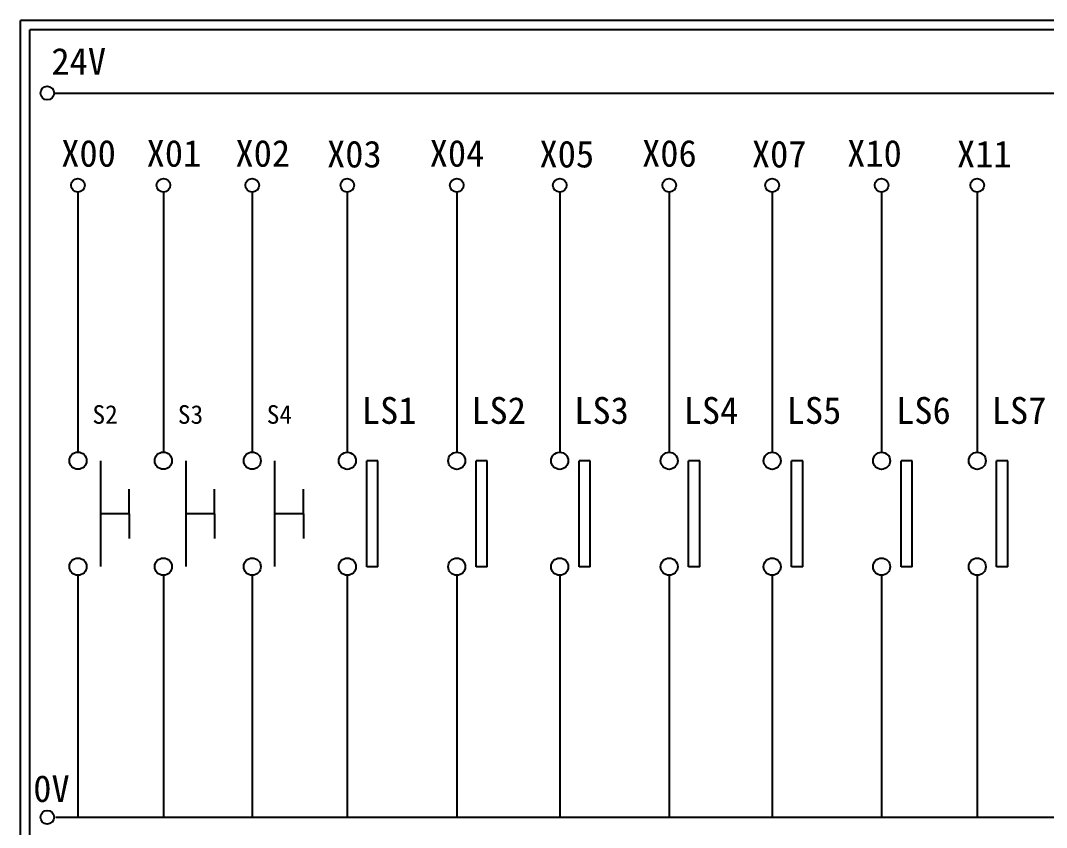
# Model space of a CAD drawing. Extents: x 275 to 562, y 265 to 469.
# Drawn here: x 274.9 to 412.8, y 360.5 to 468.9 of the extents above; entities that cross this region are included whole.
import ezdxf

# ---------------------------------------------------------------- set-up
doc = ezdxf.new("R2010")
doc.units = 0
doc.layers.get('0').update_dxf_attribs({"linetype": 'CONTINUOUS'})
doc.layers.add('圖框層', color=7, linetype='CONTINUOUS')
doc.layers.add('標尺寸層', color=3, linetype='CONTINUOUS')
doc.styles.add('STSL', font='kaiu.ttf')

msp = doc.modelspace()

# ---------------------------------------------------------------- linework, layer by layer
for p, q in [((322.94, 409.78), (321.43, 409.78)), ((337.65, 409.78), (336.15, 409.78)), ((351.49, 409.78), (349.99, 409.78)), ((366.2, 409.78), (364.7, 409.78)), ((380.05, 409.78), (378.54, 409.78)), ((394.76, 409.78), (393.26, 409.78)), ((407.62, 409.78), (406.11, 409.78)), ((289.49, 402.67), (289.49, 405.98)), ((300.98, 402.67), (300.98, 405.98)), ((312.92, 402.67), (312.92, 405.98)), ((289.49, 402.67), (289.49, 399.36)), ((300.98, 402.67), (300.98, 399.36)), ((312.92, 402.67), (312.92, 399.36)), ((322.94, 395.55), (321.43, 395.55)), ((337.65, 395.55), (336.15, 395.55)), ((351.49, 395.55), (349.99, 395.55)), ((366.2, 395.55), (364.7, 395.55)), ((380.05, 395.55), (378.54, 395.55)), ((394.76, 395.55), (393.26, 395.55)), ((407.62, 395.55), (406.11, 395.55))]:
    msp.add_line(p, q)
at = {"layer": '圖框層', "color": 7}
for p, q in [((561.9, 468.91), (274.9, 468.91)), ((274.9, 264.95), (274.9, 468.91)), ((560.65, 467.66), (276.15, 467.66)), ((276.15, 266.2), (276.15, 467.66))]:
    msp.add_line(p, q, dxfattribs=at)
at = {"layer": '標尺寸層', "color": 7}
for p, q in [((279.42, 459.17), (557.02, 459.17)), ((282.62, 445.86), (282.62, 410.94)), ((294.1, 445.86), (294.1, 410.94)), ((306.05, 445.86), (306.05, 410.94)), ((318.83, 445.86), (318.83, 410.93)), ((333.54, 445.86), (333.54, 410.93)), ((347.38, 445.86), (347.38, 410.93)), ((362.1, 445.86), (362.1, 410.93)), ((375.94, 445.86), (375.94, 410.93)), ((390.65, 445.86), (390.65, 410.93)), ((403.51, 445.86), (403.51, 410.93)), ((285.63, 409.79), (285.63, 395.56)), ((297.11, 409.79), (297.11, 395.56)), ((309.05, 409.79), (309.05, 395.56)), ((321.43, 395.55), (321.43, 409.78)), ((322.94, 395.55), (322.94, 409.78)), ((336.15, 395.55), (336.15, 409.78)), ((337.65, 395.55), (337.65, 409.78)), ((349.99, 395.55), (349.99, 409.78)), ((351.49, 395.55), (351.49, 409.78)), ((364.7, 395.55), (364.7, 409.78)), ((366.2, 395.55), (366.2, 409.78)), ((378.54, 395.55), (378.54, 409.78)), ((380.05, 395.55), (380.05, 409.78)), ((393.26, 395.55), (393.26, 409.78)), ((394.76, 395.55), (394.76, 409.78)), ((406.11, 395.55), (406.11, 409.78)), ((407.62, 395.55), (407.62, 409.78)), ((289.49, 402.67), (285.63, 402.67)), ((300.98, 402.67), (297.11, 402.67)), ((312.92, 402.67), (309.05, 402.67)), ((282.62, 394.41), (282.62, 361.9)), ((294.1, 394.41), (294.1, 361.9)), ((306.05, 394.41), (306.05, 361.9)), ((318.83, 394.41), (318.83, 361.9)), ((318.83, 394.4), (318.83, 361.9)), ((333.54, 394.41), (333.54, 361.9)), ((333.54, 394.4), (333.54, 361.9)), ((347.38, 394.41), (347.38, 361.9)), ((347.38, 394.4), (347.38, 361.9)), ((362.1, 394.41), (362.1, 361.9)), ((362.1, 394.4), (362.1, 361.9)), ((375.94, 394.41), (375.94, 361.9)), ((375.94, 394.4), (375.94, 361.9)), ((390.65, 394.41), (390.65, 361.9)), ((390.65, 394.4), (390.65, 361.9)), ((403.51, 394.41), (403.51, 361.9)), ((403.51, 394.4), (403.51, 361.9)), ((279.63, 361.9), (557.5, 361.9))]:
    msp.add_line(p, q, dxfattribs=at)
for centre, radius in [((278.5, 459.17), 0.92), ((282.62, 446.78), 0.92), ((294.1, 446.78), 0.92), ((306.05, 446.78), 0.92), ((318.83, 446.78), 0.92), ((318.83, 446.78), 0.92), ((333.54, 446.78), 0.92), ((347.38, 446.78), 0.92), ((347.38, 446.78), 0.92), ((362.1, 446.78), 0.92), ((375.94, 446.78), 0.92), ((375.94, 446.78), 0.92), ((390.65, 446.78), 0.92), ((403.51, 446.78), 0.92), ((403.51, 446.78), 0.92), ((282.62, 409.79), 1.15), ((294.1, 409.79), 1.15), ((306.05, 409.79), 1.15), ((318.83, 409.78), 1.15), ((333.54, 409.78), 1.15), ((347.38, 409.78), 1.15), ((362.1, 409.78), 1.15), ((375.94, 409.78), 1.15), ((390.65, 409.78), 1.15), ((403.51, 409.78), 1.15), ((282.62, 395.56), 1.15), ((294.1, 395.56), 1.15), ((306.05, 395.56), 1.15), ((318.83, 395.55), 1.15), ((333.54, 395.55), 1.15), ((347.38, 395.55), 1.15), ((362.1, 395.55), 1.15), ((375.94, 395.55), 1.15), ((390.65, 395.55), 1.15), ((403.51, 395.55), 1.15), ((278.5, 361.9), 0.92)]:
    msp.add_circle(centre, radius, dxfattribs=at)

# ---------------------------------------------------------------- texts
at = {"layer": '圖框層', "color": 4, "style": 'STSL'}
for s, height, p in [('24V', 3.6, (279.05, 461.63)), ('X00', 3.6, (280.37, 449.28)), ('X01', 3.6, (291.85, 449.28)), ('X02', 3.6, (303.79, 449.28)), ('X03', 3.6, (316.1, 449.18)), ('X04', 3.6, (329.9, 449.28)), ('X05', 3.6, (344.66, 449.18)), ('X06', 3.6, (358.45, 449.28)), ('X07', 3.6, (373.21, 449.18)), ('X10', 3.6, (386.02, 449.28)), ('X11', 3.6, (400.78, 449.18)), ('LS1', 3.6, (320.78, 414.74)), ('LS2', 3.6, (335.49, 414.74)), ('LS3', 3.6, (349.33, 414.74)), ('LS4', 3.6, (364.04, 414.74)), ('LS5', 3.6, (377.89, 414.74)), ('LS6', 3.6, (392.6, 414.74)), ('LS7', 3.6, (405.46, 414.74)), ('S2', 2.5, (284.57, 414.75)), ('S3', 2.5, (296.05, 414.75)), ('S4', 2.5, (308, 414.75)), ('0V', 3.6, (276.61, 363.95))]:
    msp.add_text(s, height=height, dxfattribs=at).set_placement(p)

doc.saveas('drawing.dxf')
